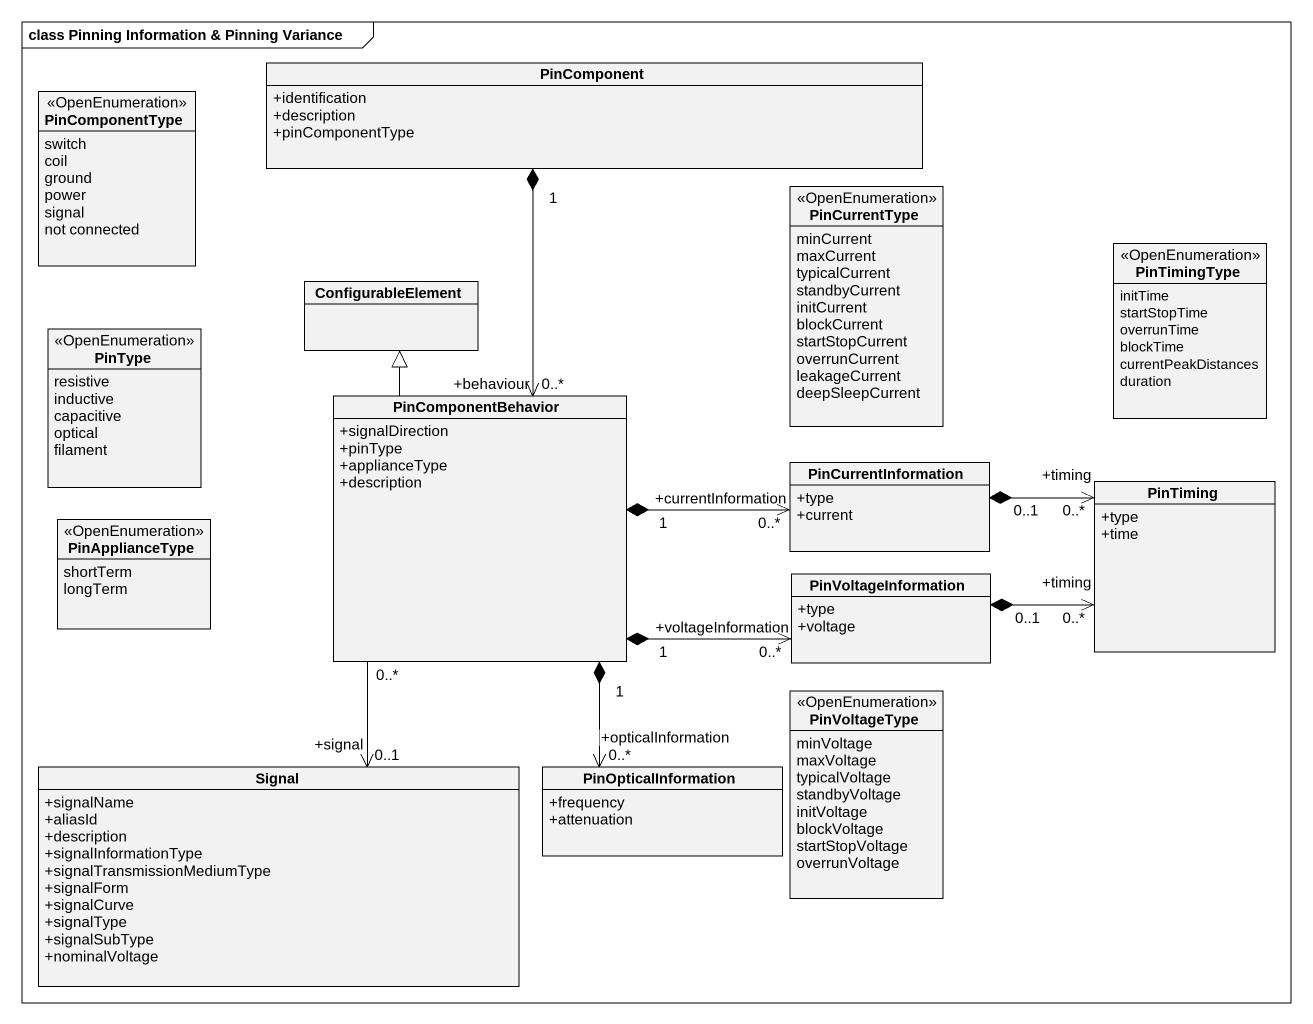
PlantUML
@startuml
mainframe class Pinning Information & Pinning Variance
hide circle
hide empty members
skinparam classAttributeIconSize 0
class PinComponent {
  +identification
  +description
  +pinComponentType
}
enum PinComponentType <<OpenEnumeration>> {
  switch
  coil
  ground
  power
  signal
  not connected
}
enum PinCurrentType <<OpenEnumeration>> {
  minCurrent
  maxCurrent
  typicalCurrent
  standbyCurrent
  initCurrent
  blockCurrent
  startStopCurrent
  overrunCurrent
  leakageCurrent
  deepSleepCurrent
}
enum PinTimingType <<OpenEnumeration>> {
  initTime
  startStopTime
  overrunTime
  blockTime
  currentPeakDistances
  duration
}
class ConfigurableElement
enum PinType <<OpenEnumeration>> {
  resistive
  inductive
  capacitive
  optical
  filament
}
class PinComponentBehavior {
  +signalDirection
  +pinType
  +applianceType
  +description
}
class PinCurrentInformation {
  +type
  +current
}
class PinTiming {
  +type
  +time
}
enum PinApplianceType <<OpenEnumeration>> {
  shortTerm
  longTerm
}
class PinVoltageInformation {
  +type
  +voltage
}
enum PinVoltageType <<OpenEnumeration>> {
  minVoltage
  maxVoltage
  typicalVoltage
  standbyVoltage
  initVoltage
  blockVoltage
  startStopVoltage
  overrunVoltage
}
class Signal {
  +signalName
  +aliasId
  +description
  +signalInformationType
  +signalTransmissionMediumType
  +signalForm
  +signalCurve
  +signalType
  +signalSubType
  +nominalVoltage
}
class PinOpticalInformation {
  +frequency
  +attenuation
}
PinComponent "1" *--> "0..*\n+behaviour" PinComponentBehavior
PinComponentBehavior -up-|> ConfigurableElement
PinComponentBehavior "1" *-right-> "+currentInformation\n0..*" PinCurrentInformation
PinComponentBehavior "1" *-right-> "+voltageInformation\n0..*" PinVoltageInformation
PinComponentBehavior "0..*" --> "+signal\n0..1" Signal
PinComponentBehavior "1" *--> "+opticalInformation\n0..*" PinOpticalInformation
PinCurrentInformation "0..1" *-right-> "+timing\n0..*" PinTiming
PinVoltageInformation "0..1" *-right-> "+timing\n0..*" PinTiming
@enduml
